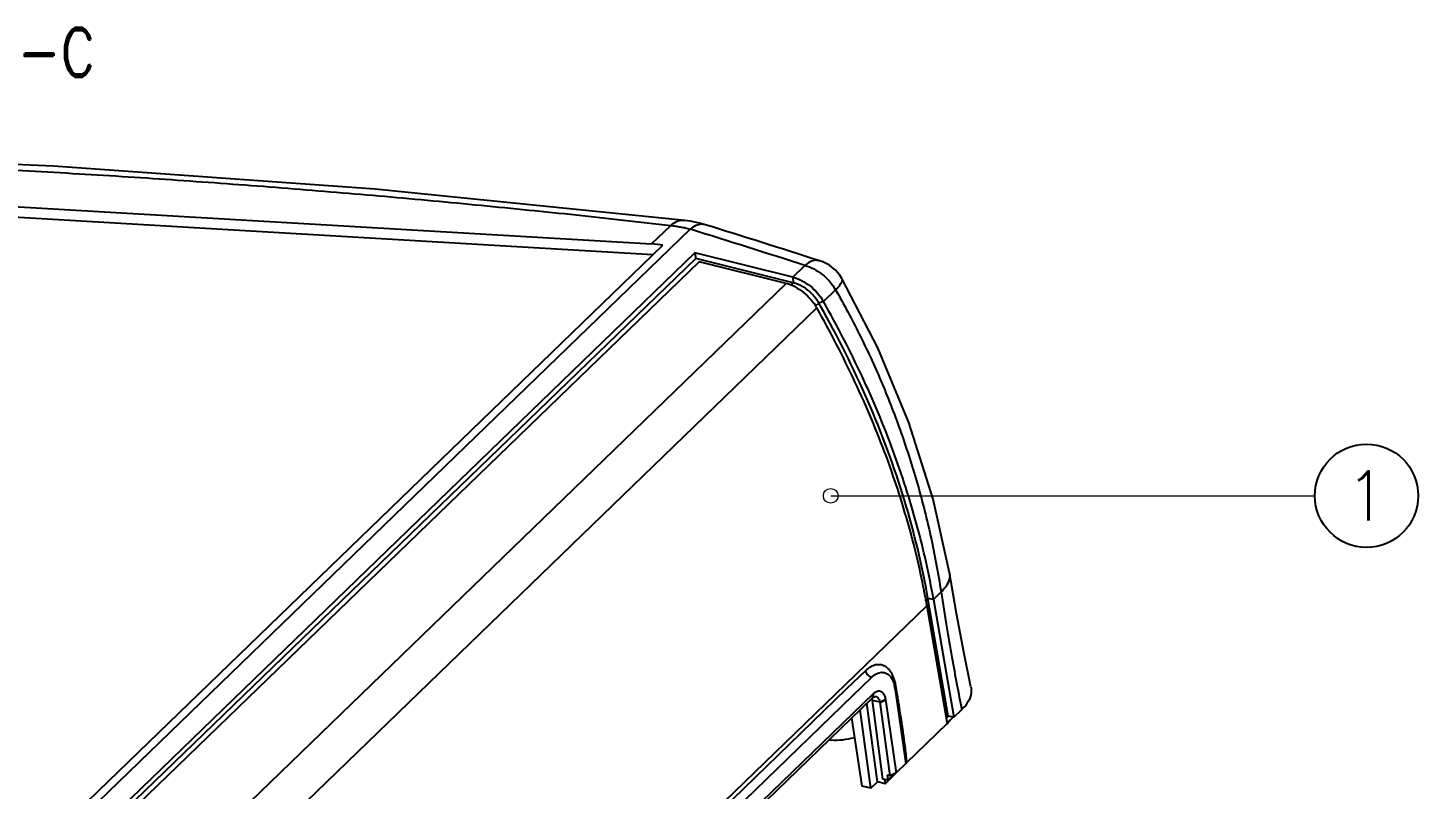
# Model space of a CAD drawing. Header units: millimetres. Extents: x 3559 to 4719, y 1270 to 1649.
# Drawn here: x 3812.5 to 3911.4, y 1353.8 to 1408 of the extents above; entities that cross this region are included whole.
import ezdxf
from ezdxf.enums import TextEntityAlignment as Align

# ---------------------------------------------------------------- set-up
doc = ezdxf.new("R2010")
doc.units = ezdxf.units.MM
doc.layers.get('0').update_dxf_attribs({"linetype": 'CONTINUOUS'})
doc.layers.add('hatch', color=56, linetype='CONTINUOUS', lineweight=9)
doc.styles.add('longtou', font='romand.shx', dxfattribs={"width": 0.8, "bigfont": 'fangsong.shx'})
doc.styles.add('TXT', font='txt.shx', dxfattribs={"bigfont": 'gbcbig.shx'})
doc.dimstyles.new('YanXiu', dxfattribs={"dimtxt": 2.5, "dimasz": 2.2, "dimexe": 1, "dimexo": 0, "dimgap": 0.66, "dimtad": 0, "dimzin": 0, "dimdsep": 46, "dimtxsty": 'longtou', "dimblk": 'CLOSEDBLANK', "dimcen": 0, "dimclrd": 3, "dimclre": 3, "dimclrt": 7, "dimadec": 0, "dimazin": 0, "dimtfac": 1, "dimtdec": 4, "dimtofl": 0, "dimtmove": 0, "dimatfit": 3, "dimldrblk": 'CLOSEDBLANK', "dimfxl": 0, "dimtolj": 1, "dimtzin": 0, "dimlwd": 0, "dimlwe": 0, "dimarcsym": 0})

# ---------------------------------------------------------------- blocks, each defined once
blk = doc.blocks.new('_ClosedBlank')
at = {"color": 0, "linetype": 'ByBlock', "lineweight": -2}
for p, q in [((-1, 0.167), (0, 0)), ((-1, 0.167), (-1, -0.167)), ((0, 0), (-1, -0.167))]:
    blk.add_line(p, q, dxfattribs=at)
blk = doc.blocks.new('*U28')
at = {"color": 7, "linetype": 'Continuous'}
for p, q in [((-31.68, 141.45), (62.5, 135.94)), ((62.61, 135.08), (-31.57, 140.59)), ((16.41, 89.55), (65.55, 137.09)), ((62.5, 135.94), (64.01, 137.4)), ((17.16, 91.11), (63.39, 135.84)), ((65.93, 135.23), (19.69, 90.5)), ((73.66, 133.3), (65.93, 135.23)), ((65.93, 135.23), (65.99, 134.79)), ((65.99, 134.79), (20.1, 90.4)), ((66.26, 134.52), (21.06, 90.8)), ((73.7, 132.87), (65.99, 134.79)), ((73.14, 132.8), (66.26, 134.52)), ((73.66, 133.3), (74.62, 134.23)), ((75.77, 134.6), (75.73, 134.61)), ((73.66, 133.3), (73.7, 132.87)), ((77.53, 133.21), (77.53, 133.21)), ((27.94, 89.08), (73.14, 132.8)), ((73.7, 132.87), (73.49, 132.67)), ((76.09, 131.37), (77.05, 132.3)), ((30.37, 87.15), (75.57, 130.87)), ((75.72, 131.26), (75.46, 131.02)), ((76.09, 131.37), (75.72, 131.26)), ((84.35, 107.89), (84.18, 107.71)), ((84.79, 107.82), (84.35, 107.89)), ((85.96, 98.58), (84.35, 107.89)), ((84.79, 107.82), (85.39, 108.41)), ((84.79, 107.82), (86.4, 98.49)), ((39.07, 63.59), (84.26, 107.31)), ((84.26, 107.31), (85.88, 97.99)), ((77.92, 100.74), (79.43, 102.19)), ((78.42, 100.22), (79.88, 101.63)), ((44.04, 67.96), (77.92, 100.74)), ((44.49, 67.39), (78.42, 100.22)), ((44.65, 66.14), (80.04, 100.37)), ((80.04, 100.37), (79.93, 100)), ((81.77, 100.69), (82.29, 97.02)), ((81.78, 101.01), (81.83, 100.7)), ((81.83, 100.7), (81.87, 100.49)), ((44.53, 65.76), (79.93, 100)), ((79.83, 92.89), (78.99, 99.09)), ((80.35, 93.39), (79.51, 99.6)), ((80.56, 99.68), (79.96, 99.83)), ((80.79, 93.6), (79.96, 99.83)), ((80.99, 99.9), (80.56, 99.67)), ((81.36, 93.86), (80.56, 99.68)), ((80.99, 99.9), (81.84, 94.09)), ((86.4, 98.49), (87.03, 99.11)), ((79.15, 93.05), (78.33, 98.45)), ((81.84, 94.09), (85.88, 97.99)), ((85.95, 98.59), (85.8, 98.44)), ((86.34, 98.51), (85.87, 98.05)), ((85.87, 97.99), (85.91, 98.02)), ((85.9, 98.08), (85.91, 98.02)), ((86.4, 98.49), (85.95, 98.59)), ((82.29, 97.02), (82.61, 94.82)), ((81.17, 93.51), (80.79, 93.6)), ((80.92, 93.57), (80.96, 93.24)), ((80.96, 93.24), (81.84, 94.09)), ((81.36, 93.86), (81.12, 93.92)), ((81.12, 93.92), (81.17, 93.51)), ((81.7, 94.02), (81.17, 93.51)), ((81.84, 94.09), (81.36, 93.86)), ((79.83, 92.89), (79.15, 93.05)), ((79.83, 92.89), (80.35, 93.39)), ((80.96, 93.24), (80.35, 93.39))]:
    blk.add_line(p, q, dxfattribs=at)
for points in [[(65.14, 137.79), (40.65, 140.26), (15.21, 142.08), (-10.94, 143.21), (-37.45, 143.67)], [(66.74, 137.45), (66.28, 137.58), (65.56, 137.73), (65.14, 137.79)], [(86.05, 109.92), (84.76, 115.75), (82.85, 121.8), (80.38, 127.72), (77.53, 133.21)], [(87.75, 100.89), (87.22, 103.51), (86.62, 106.69), (86.05, 109.92)]]:
    blk.add_lwpolyline(points, dxfattribs=at)
for centre, radius, start, end in [((-167.34, -620.13), 792.92, 72.14812, 72.82925), ((-167, -615.57), 787.77, 72.13853, 72.83017), ((74.92, 131.7), 3.02, 73.7573, 74.4233), ((74.93, 131.72), 3, 29.7612, 73.7591), ((72.41, 129.87), 3.02, 72.1057, 75.9786), ((72.33, 129.62), 3.28, 66.9447, 72.0849), ((72.21, 129.34), 3.59, 62.9518, 66.9596), ((72.03, 128.86), 4.07, 31.3744, 32.8688), ((72.08, 128.89), 4, 29.5529, 31.3753), ((1.54, 89.21), 85.27, 29.3594, 29.5502), ((24.37, 96.96), 60.79, 9.9764, 10.3154), ((24.66, 97.01), 60.49, 9.8033, 9.9763), ((78.86, 100.29), 2.93, 10.188, 13.7131), ((78.56, 100.23), 3.24, 8.1232, 10.2081)]:
    blk.add_arc(centre, radius, start, end, dxfattribs=at)
blk.add_ellipse((65.03, 127.23), major_axis=(-6.81, 7.33), ratio=0.69428, start_param=-0.735773, end_param=-0.62755, dxfattribs=at)
for points, start_tangent, end_tangent in [([(-38.25, 143.25), (-30.01, 143.18), (-21.82, 143.05), (-13.69, 142.85), (-5.63, 142.59), (2.38, 142.27), (10.32, 141.88), (18.19, 141.43), (26, 140.92), (33.75, 140.34), (41.42, 139.7), (49.02, 138.99), (56.55, 138.23), (64.01, 137.4)], (0.99999, -0.004409), (0.99332, -0.115397)), ([(65.14, 137.79), (64.97, 137.8), (64.48, 137.69), (64.01, 137.4)], (-0.993131, 0.117008), (-0.761668, -0.647967)), ([(66.74, 137.45), (66.44, 137.49), (66, 137.38), (65.55, 137.09)], (-0.956696, 0.29109), (-0.767858, -0.64062)), ([(64.01, 137.4), (64.39, 137.35), (64.77, 137.28), (65.16, 137.2), (65.55, 137.09)], (0.995211, -0.097753), (0.960302, -0.278963)), ([(75.46, 134.64), (75.04, 134.53), (74.62, 134.23)], (-0.999141, -0.041432), (-0.737213, -0.675661)), ([(74.62, 134.23), (75.32, 133.96), (75.99, 133.53), (76.58, 132.96), (77.05, 132.3)], (0.9703, -0.241905), (0.493186, -0.869924)), ([(75.73, 134.61), (75.46, 134.64)], (-0.964428, 0.264347), (-0.999141, -0.041432)), ([(73.66, 133.3), (74.36, 133.04), (75.03, 132.61), (75.62, 132.04), (76.09, 131.37)], (0.9703, -0.241905), (0.493185, -0.869925)), ([(77.53, 133.21), (77.55, 133.17), (77.56, 133.07), (77.53, 132.95), (77.46, 132.81), (77.36, 132.65), (77.22, 132.48), (77.05, 132.3)], (0.498107, -0.867116), (-0.713535, -0.700619)), ([(75.72, 131.26), (75.18, 131.98), (74.47, 132.55), (73.7, 132.87)], (-0.493185, 0.869925), (-0.9703, 0.241905)), ([(73.84, 132.53), (74.51, 132.1), (75.1, 131.53), (75.45, 131.07)], (0.890825, -0.454346), (0.54269, -0.839933)), ([(77.05, 132.3), (78.01, 130.57), (78.92, 128.79), (79.8, 126.97), (80.63, 125.1), (81.41, 123.18), (82.15, 121.21), (82.83, 119.19), (83.47, 117.12), (84.04, 115.01), (84.56, 112.84), (85.01, 110.63), (85.39, 108.41)], (0.496312, -0.868144), (0.151985, -0.988383)), ([(84.17, 107.85), (82.96, 113.18), (81.06, 119.11), (78.58, 125.03), (75.57, 130.87)], (-0.179063, 0.983838), (-0.493185, 0.869925)), ([(84.35, 107.89), (82.49, 115.67), (79.6, 123.52), (75.86, 131.02)], (-0.170266, 0.985398), (-0.490285, 0.871562)), ([(84.79, 107.82), (83.48, 113.69), (81.58, 119.62), (79.11, 125.53), (76.09, 131.37)], (-0.170266, 0.985398), (-0.493185, 0.869925)), ([(86.05, 109.91), (86.06, 109.55), (85.85, 108.96), (85.39, 108.41)], (0.167364, -0.985895), (-0.738374, -0.674391)), ([(85.39, 108.41), (85.82, 105.69), (86.24, 103.25), (86.64, 101.07), (87.03, 99.11)], (0.150666, -0.988585), (0.204004, -0.97897)), ([(79.43, 102.19), (79.54, 102.29), (79.65, 102.38), (79.76, 102.46), (79.87, 102.52), (79.98, 102.58), (80.09, 102.62), (80.2, 102.66), (80.31, 102.68), (80.42, 102.68), (80.53, 102.68), (80.63, 102.67), (80.73, 102.64), (80.83, 102.6), (80.93, 102.56), (81.02, 102.5), (81.11, 102.42), (81.2, 102.34), (81.28, 102.25), (81.36, 102.15), (81.43, 102.03), (81.5, 101.91), (81.56, 101.78), (81.61, 101.64)], (0.71875, 0.695269), (0.349699, -0.936862)), ([(79.88, 101.63), (79.67, 101.77), (79.51, 101.97), (79.43, 102.19)], (-0.907828, 0.419343), (-0.170266, 0.985398)), ([(79.88, 101.63), (80.29, 101.93), (80.7, 102.05), (81.07, 101.97), (81.18, 101.91)], (0.71875, 0.695269), (0.814119, -0.580698)), ([(81.18, 101.91), (81.38, 101.71), (81.62, 101.27)], (0.814119, -0.580698), (0.351608, -0.936147)), ([(81.61, 101.64), (81.66, 101.5), (81.71, 101.34), (81.75, 101.18), (81.78, 101.01)], (0.349699, -0.936862), (0.168021, -0.985783)), ([(81.62, 101.27), (81.71, 100.98)], (0.351608, -0.936147), (0.237646, -0.971352)), ([(79.93, 100), (80.09, 100.11)], (0.718813, 0.695203), (0.922639, 0.385666)), ([(80.04, 100.37), (80.29, 100.54), (80.53, 100.58), (80.74, 100.47), (80.9, 100.23), (80.99, 99.9)], (0.718892, 0.695122), (0.142295, -0.989824)), ([(80.09, 100.11), (80.25, 100.13), (80.27, 100.13)], (0.922639, 0.385666), (0.967669, -0.252223)), ([(80.27, 100.13), (80.39, 100.06), (80.5, 99.9), (80.56, 99.68)], (0.967669, -0.252223), (0.145272, -0.989392)), ([(81.71, 100.9), (81.78, 101)], (0.392179, 0.919889), (0.706945, 0.707268)), ([(81.87, 100.49), (81.95, 100.01), (82.02, 99.57), (82.08, 99.17), (82.14, 98.79), (82.2, 98.44), (82.25, 98.11), (82.29, 97.81), (82.34, 97.53), (82.37, 97.26)], (0.16348, -0.986547), (0.142141, -0.989846)), ([(87.74, 100.89), (87.77, 100.42), (87.54, 99.75), (87.03, 99.11)], (0.200677, -0.979657), (-0.718749, -0.695269)), ([(79.96, 99.83), (79.92, 99.99)], (-0.13317, 0.991093), (-0.29247, 0.956275)), ([(80.56, 99.67), (80.78, 99.77), (80.99, 99.87)], (0.898176, 0.439636), (0.919923, 0.392099)), ([(86.18, 98.35), (85.91, 98.02)], (-0.554454, -0.832214), (-0.718749, -0.695269)), ([(76.54, 96.71), (76.69, 96.7), (77.61, 96.72), (78.51, 96.88), (78.57, 96.89)], (0.995846, -0.091058), (0.966216, 0.257733)), ([(82.37, 97.26), (82.41, 97.02), (82.44, 96.8), (82.47, 96.59), (82.49, 96.39), (82.52, 96.21), (82.54, 96.05), (82.55, 95.89), (82.57, 95.75), (82.59, 95.61), (82.6, 95.49), (82.61, 95.37), (82.62, 95.26), (82.62, 95.16), (82.63, 95.07), (82.63, 94.98), (82.63, 94.9), (82.61, 94.82)], (0.142141, -0.989846), (-0.397777, -0.917482)), ([(14.76, 89.75), (7.12, 89.83), (-0.47, 89.96), (-8.01, 90.15), (-15.5, 90.4), (-22.93, 90.7), (-30.31, 91.05), (-37.64, 91.46), (-44.9, 91.92), (-52.11, 92.44), (-59.26, 93.02), (-66.35, 93.65), (-73.38, 94.33), (-80.34, 95.07), (-87.25, 95.86)], (-0.999977, 0.00677), (-0.992981, 0.118273))]:
    blk.add_spline(points, degree=3, dxfattribs=dict(at, start_tangent=start_tangent, end_tangent=end_tangent))

msp = doc.modelspace()

# ---------------------------------------------------------------- linework, layer by layer
at = {"color": 4}
msp.add_circle((3907.76, 1374.655), 3.675, dxfattribs=at)

# ---------------------------------------------------------------- block references
at = {"xscale": 0.9, "yscale": 0.9, "zscale": 0.9}
msp.add_blockref('*U28', (3800.637, 1270.244), dxfattribs=at)

# ---------------------------------------------------------------- texts
at = {"color": 6, "style": 'TXT'}
msp.add_text('1', height=3.5, dxfattribs=at).set_placement((3907.76, 1374.655), align=Align.MIDDLE)
at = {"layer": 'hatch', "color": 6, "style": 'longtou', "width": 0.8}
msp.add_text('SEC C-C', height=3.5, dxfattribs=at).set_placement((3808.741, 1406.222), align=Align.MIDDLE)

# ---------------------------------------------------------------- leaders
at = {"color": 4}
msp.add_leader([(3869.637, 1374.655), (3904.085, 1374.655)], dimstyle='YanXiu', override={"dimscale": 1, "dimasz": 2.1, "dimldrblk": 'Small'}, dxfattribs=at)

doc.saveas('drawing.dxf')
